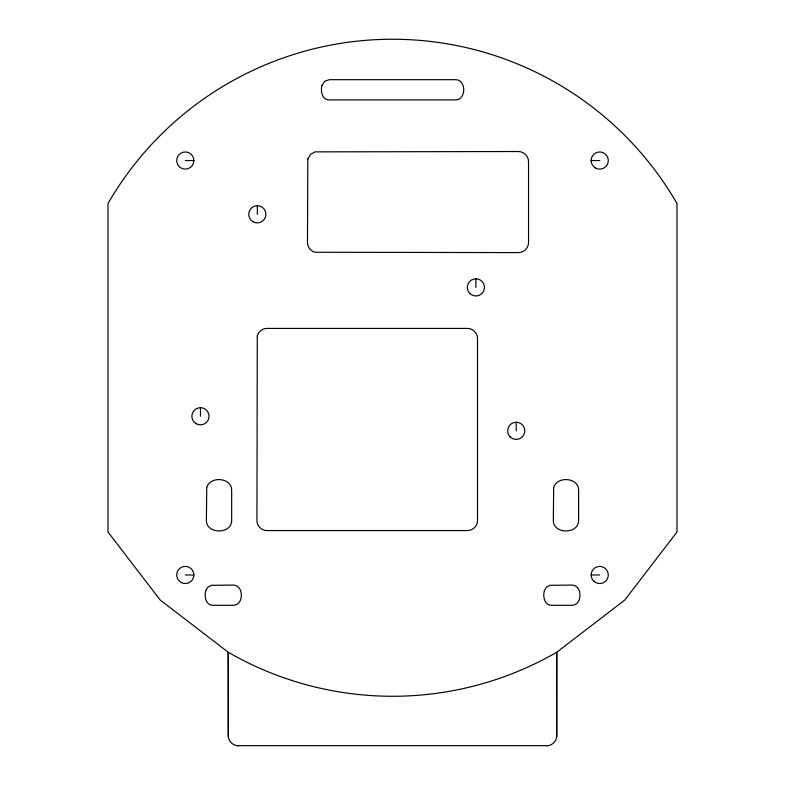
<?xml version="1.0" encoding="UTF-8"?>
<svg xmlns="http://www.w3.org/2000/svg" width="785" height="785" viewBox="0 0 785 785"><rect width="100%" height="100%" fill="white"/><g stroke="black" fill="none" stroke-linecap="round" stroke-linejoin="round"><path stroke-width="1.18" d="M556.663 736.958L556.751 652.256L624.791 600.044L676.994 532.014L676.994 203.501A328.503 328.503 0 0 0 108.006 203.501L108.006 532.014L160.209 600.044L228.249 652.256A328.503 328.503 0 0 0 556.751 652.256L556.751 735.643C556.869 741.04 552.051 745.868 546.645 745.75M185.289 160.542L193.875 160.542A8.596 8.596 0 0 1 180.992 167.99A8.596 8.596 0 0 1 180.992 153.104A8.596 8.596 0 0 1 193.875 160.542M591.125 160.542L599.711 160.542M185.289 574.973L193.875 574.973A8.596 8.596 0 0 1 180.992 582.411A8.596 8.596 0 0 1 180.992 567.526A8.596 8.596 0 0 1 193.875 574.973M591.125 574.973L599.711 574.973M228.337 736.958L228.249 652.256L228.249 735.643C228.17 740.569 232.144 745.102 237.031 745.662L547.969 745.662M237.031 745.662L238.355 745.75M516.216 422.232L516.216 430.818M475.887 278.793L475.887 287.388M257.352 205.719L257.352 214.305M200.45 407.67L200.45 416.266M206.74 487.524L206.396 520.465C206.318 534.448 231.742 534.448 231.663 520.465L231.663 490.134C231.722 477.319 209.87 475.877 206.74 487.524M205.758 590.693C204.11 596.345 205.699 605.353 213.088 605.294L233.302 605.294C244.056 605.186 244.056 585.188 233.302 585.08L211.126 585.335L207.721 587.298L205.758 590.693M257.284 335.901L256.94 520.465C256.842 525.881 261.621 530.67 267.047 530.572L467.418 530.572C472.835 530.67 477.623 525.881 477.525 520.465L477.525 338.521C477.623 333.095 472.835 328.316 467.418 328.415L267.047 328.415C262.573 328.375 258.393 331.574 257.284 335.901M307.818 159.012L307.475 242.496C307.445 246.961 310.644 251.151 314.971 252.26L518.434 252.603A10.107 10.107 0 0 0 528.54 242.496L528.54 161.631A10.107 10.107 0 0 0 518.434 151.525L314.971 151.868L310.438 154.488L307.818 159.012M322.007 85.3C320.349 90.952 321.938 99.95 329.327 99.901L455.673 99.901C466.427 99.793 466.427 79.785 455.673 79.677L329.327 79.677L324.715 81.247L322.007 85.3M553.68 487.524L553.337 520.465C553.258 534.448 578.682 534.448 578.604 520.465L578.604 490.134C578.663 477.319 556.801 475.877 553.68 487.524M544.378 590.693C542.729 596.345 544.309 605.353 551.698 605.294L571.912 605.294C582.666 605.186 582.666 585.188 571.912 585.08L549.736 585.335L546.34 587.298L544.378 590.693M593.637 581.047A8.596 8.596 0 0 0 608.012 577.191A8.596 8.596 0 0 0 597.493 566.672A8.596 8.596 0 0 0 593.637 581.047M595.413 167.99A8.596 8.596 0 0 0 608.306 160.542A8.596 8.596 0 0 0 595.413 153.104A8.596 8.596 0 0 0 595.413 167.99M196.152 423.704A8.596 8.596 0 0 0 209.045 416.266A8.596 8.596 0 0 0 196.152 408.828A8.596 8.596 0 0 0 196.152 423.704M253.055 221.753A8.596 8.596 0 0 0 265.938 214.305A8.596 8.596 0 0 0 253.055 206.867A8.596 8.596 0 0 0 253.055 221.753M510.142 436.892A8.596 8.596 0 0 0 524.517 433.045A8.596 8.596 0 0 0 513.989 422.526A8.596 8.596 0 0 0 510.142 436.892M469.813 293.462A8.596 8.596 0 0 0 484.188 289.616A8.596 8.596 0 0 0 473.669 279.087A8.596 8.596 0 0 0 469.813 293.462"/></g></svg>
